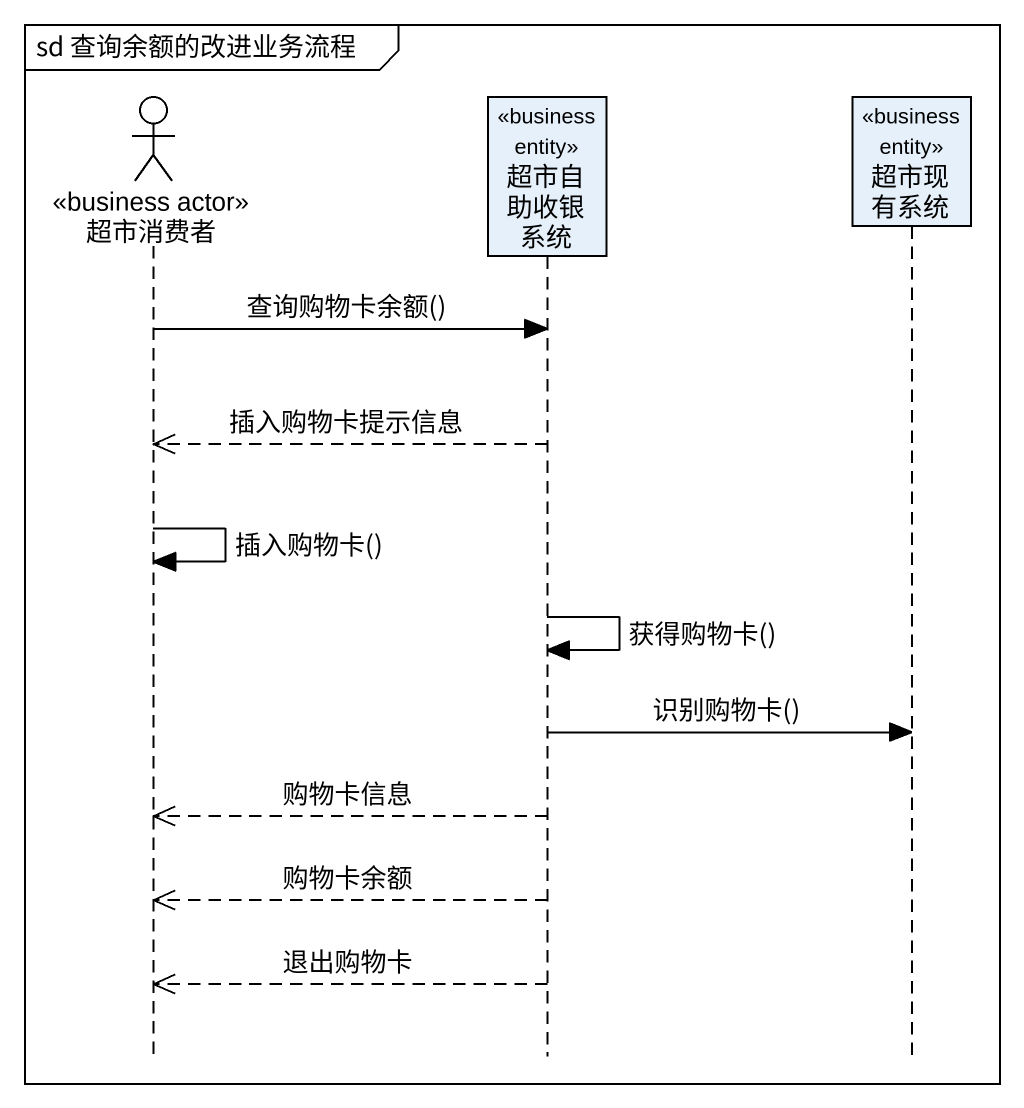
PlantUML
@startuml
mainframe sd 查询余额的改进业务流程
hide footbox
actor 超市消费者 <<business actor>>
participant 超市自助收银系统 <<business entity>>
participant 超市现有系统 <<business entity>>

超市消费者 -> 超市自助收银系统 : 查询购物卡余额()
超市自助收银系统 -->> 超市消费者 : 插入购物卡提示信息
超市消费者 -> 超市消费者 : 插入购物卡()
超市自助收银系统 -> 超市自助收银系统 : 获得购物卡()
超市自助收银系统 -> 超市现有系统 : 识别购物卡()
超市自助收银系统 -->> 超市消费者 : 购物卡信息
超市自助收银系统 -->> 超市消费者 : 购物卡余额
超市自助收银系统 -->> 超市消费者 : 退出购物卡
@enduml
